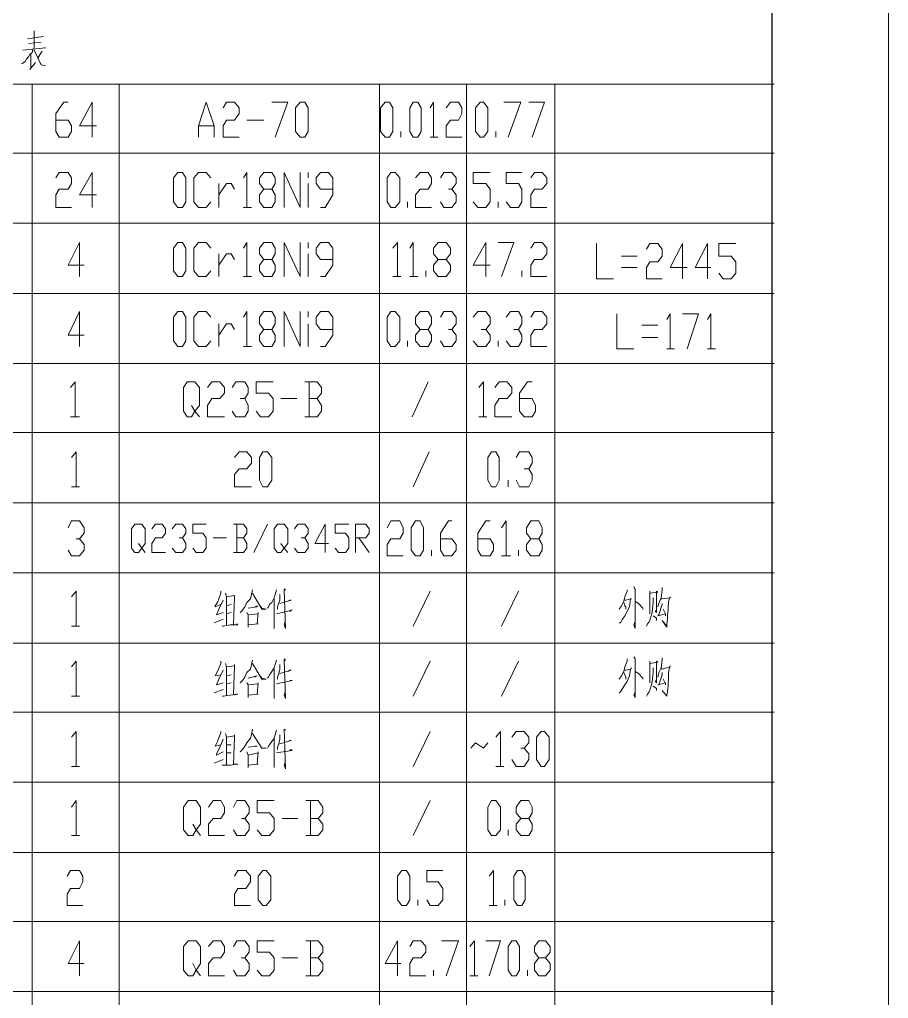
# Model space of a CAD drawing. Header units: millimetres. Extents: x 1435 to 2259, y 1083 to 2249.
# Drawn here: x 2121 to 2259.2, y 1239.1 to 1394.8 of the extents above; entities that cross this region are included whole.
import ezdxf

# ---------------------------------------------------------------- set-up
doc = ezdxf.new("R2010")
doc.units = ezdxf.units.MM
doc.layers.add('1', color=7, linetype='Continuous')

msp = doc.modelspace()

# ---------------------------------------------------------------- linework, layer by layer
at = {"layer": '1', "color": 0, "lineweight": 9}
for points in [[(2259.21, 1082.84), (1435.35, 1082.84), (1435.35, 2249.06), (2259.21, 2249.06), (2259.21, 1082.84)], [(2122.23, 1391.72), (2124.75, 1392.08)], [(2123.31, 1392.98), (2123.31, 1392.8), (2123.31, 1390.1)], [(2122.41, 1391), (2124.39, 1391.18)], [(2123.13, 1390.1), (2122.95, 1389.56), (2122.59, 1389.2), (2122.41, 1388.84), (2122.05, 1388.48), (2121.87, 1388.12), (2121.33, 1387.76)], [(2121.51, 1389.92), (2125.11, 1390.28), (2125.11, 1390.28), (2124.93, 1390.28)], [(2122.77, 1389.2), (2122.77, 1388.84), (2122.77, 1387.04), (2122.59, 1386.86), (2123.49, 1387.94)], [(2123.31, 1389.92), (2124.39, 1387.58), (2125.11, 1387.4), (2124.39, 1387.58), (2124.21, 1387.94)], [(2124.57, 1389.74), (2124.39, 1389.56), (2123.85, 1388.66)], [(2241.03, 1384.52), (1990.83, 1384.52)], [(2240.49, 1384.52), (1990.83, 1384.52)], [(2122.95, 1373.54), (2122.95, 1384.52)], [(2136.81, 1373.54), (2136.81, 1384.52)], [(2178.21, 1373.54), (2178.21, 1384.52)], [(2192.07, 1373.54), (2192.07, 1384.52)], [(2206.11, 1373.54), (2206.11, 1384.52)], [(2126.73, 1378.76), (2128.71, 1378.76), (2129.25, 1377.86), (2129.25, 1376.96), (2128.71, 1376.06), (2127.27, 1376.06), (2126.73, 1376.96), (2126.73, 1379.84), (2127.99, 1381.64), (2128.71, 1381.64)], [(2133.21, 1377.86), (2130.51, 1377.86), (2132.49, 1381.64), (2132.49, 1376.06)], [(2149.41, 1376.06), (2149.41, 1377.86), (2150.67, 1381.64), (2151.93, 1377.86), (2151.93, 1376.06)], [(2153.37, 1380.74), (2153.91, 1381.64), (2155.17, 1381.64), (2155.89, 1380.74), (2155.89, 1379.84), (2155.17, 1378.76), (2153.91, 1378.76), (2153.37, 1377.86), (2153.37, 1376.06), (2155.89, 1376.06)], [(2161.11, 1381.64), (2163.63, 1381.64), (2161.65, 1376.06)], [(2165.61, 1376.06), (2164.89, 1376.96), (2164.89, 1380.74), (2165.61, 1381.64), (2166.33, 1381.64), (2166.87, 1380.74), (2166.87, 1376.96), (2166.33, 1376.06), (2165.61, 1376.06)], [(2179.11, 1376.06), (2178.39, 1376.96), (2178.39, 1380.74), (2179.11, 1381.64), (2179.83, 1381.64), (2180.37, 1380.74), (2180.37, 1376.96), (2179.83, 1376.06), (2179.11, 1376.06)], [(2183.61, 1376.06), (2183.07, 1376.96), (2183.07, 1380.74), (2183.61, 1381.64), (2184.33, 1381.64), (2184.87, 1380.74), (2184.87, 1376.96), (2184.33, 1376.06), (2183.61, 1376.06)], [(2186.31, 1380.74), (2186.85, 1381.64), (2186.85, 1376.06)], [(2188.83, 1380.74), (2189.55, 1381.64), (2190.81, 1381.64), (2191.35, 1380.74), (2191.35, 1379.84), (2190.81, 1378.76), (2189.55, 1378.76), (2188.83, 1377.86), (2188.83, 1376.06), (2191.35, 1376.06)], [(2194.23, 1376.06), (2193.51, 1376.96), (2193.51, 1380.74), (2194.23, 1381.64), (2194.77, 1381.64), (2195.49, 1380.74), (2195.49, 1376.96), (2194.77, 1376.06), (2194.23, 1376.06)], [(2198.01, 1381.64), (2200.71, 1381.64), (2198.73, 1376.06)], [(2201.97, 1381.64), (2204.49, 1381.64), (2202.51, 1376.06)], [(2157.15, 1378.76), (2159.85, 1378.76)], [(2149.41, 1377.86), (2151.93, 1377.86)], [(2181.63, 1376.06), (2181.63, 1376.96)], [(2196.75, 1376.06), (2196.75, 1376.96)], [(2186.31, 1376.06), (2187.57, 1376.06)], [(2241.03, 1373.54), (1990.83, 1373.54)], [(2241.03, 1373.54), (1990.83, 1373.54)], [(2122.95, 1362.38), (2122.95, 1373.54)], [(2136.81, 1362.38), (2136.81, 1373.54)], [(2178.21, 1362.38), (2178.21, 1373.54)], [(2192.07, 1362.38), (2192.07, 1373.54)], [(2206.11, 1362.38), (2206.11, 1373.54)], [(2126.73, 1369.58), (2127.27, 1370.48), (2128.71, 1370.48), (2129.25, 1369.58), (2129.25, 1368.68), (2128.71, 1367.78), (2127.27, 1367.78), (2126.73, 1366.88), (2126.73, 1364.9), (2129.25, 1364.9)], [(2133.21, 1366.88), (2130.51, 1366.88), (2132.49, 1370.48), (2132.49, 1364.9)], [(2146.17, 1364.9), (2145.45, 1365.8), (2145.45, 1369.58), (2146.17, 1370.48), (2146.89, 1370.48), (2147.43, 1369.58), (2147.43, 1365.8), (2146.89, 1364.9), (2146.17, 1364.9)], [(2151.39, 1365.8), (2150.67, 1364.9), (2149.41, 1364.9), (2148.69, 1365.8), (2148.69, 1369.58), (2149.41, 1370.48), (2150.67, 1370.48), (2151.39, 1369.58)], [(2156.61, 1369.58), (2157.15, 1370.48), (2157.15, 1364.9)], [(2159.85, 1364.9), (2159.13, 1365.8), (2159.13, 1366.88), (2159.85, 1367.78), (2161.11, 1367.78), (2161.65, 1368.68), (2161.65, 1369.58), (2161.11, 1370.48), (2159.85, 1370.48), (2159.13, 1369.58), (2159.13, 1368.68), (2159.85, 1367.78)], [(2163.09, 1364.9), (2163.09, 1370.48), (2165.61, 1364.9), (2165.61, 1370.48)], [(2166.87, 1369.58), (2166.87, 1370.48)], [(2168.85, 1364.9), (2169.57, 1364.9), (2170.83, 1366.88), (2170.83, 1369.58), (2170.11, 1370.48), (2168.85, 1370.48), (2168.13, 1369.58), (2168.13, 1368.68), (2168.85, 1367.78), (2170.83, 1367.78)], [(2180.01, 1364.9), (2179.47, 1365.8), (2179.47, 1369.58), (2180.01, 1370.48), (2180.73, 1370.48), (2181.45, 1369.58), (2181.45, 1365.8), (2180.73, 1364.9), (2180.01, 1364.9)], [(2183.97, 1369.58), (2184.69, 1370.48), (2185.95, 1370.48), (2186.49, 1369.58), (2186.49, 1368.68), (2185.95, 1367.78), (2184.69, 1367.78), (2183.97, 1366.88), (2183.97, 1364.9), (2186.49, 1364.9)], [(2187.93, 1369.58), (2188.47, 1370.48), (2189.73, 1370.48), (2190.45, 1369.58), (2190.45, 1368.68), (2189.73, 1367.78), (2189.19, 1367.78)], [(2193.15, 1365.8), (2193.87, 1364.9), (2195.13, 1364.9), (2195.85, 1365.8), (2195.85, 1367.78), (2195.13, 1368.68), (2193.15, 1368.68), (2193.15, 1370.48), (2195.85, 1370.48)], [(2198.37, 1365.8), (2199.09, 1364.9), (2200.35, 1364.9), (2200.89, 1365.8), (2200.89, 1367.78), (2200.35, 1368.68), (2198.37, 1368.68), (2198.37, 1370.48), (2200.89, 1370.48)], [(2202.33, 1369.58), (2202.87, 1370.48), (2204.13, 1370.48), (2204.85, 1369.58), (2204.85, 1368.68), (2204.13, 1367.78), (2202.87, 1367.78), (2202.33, 1366.88), (2202.33, 1364.9), (2204.85, 1364.9)], [(2152.65, 1364.9), (2152.65, 1368.68)], [(2152.65, 1366.88), (2153.91, 1368.68), (2154.63, 1368.68), (2155.17, 1367.78)], [(2166.87, 1364.9), (2166.87, 1368.68)], [(2161.11, 1367.78), (2161.65, 1366.88), (2161.65, 1365.8), (2161.11, 1364.9), (2159.85, 1364.9)], [(2189.73, 1367.78), (2190.45, 1366.88), (2190.45, 1365.8), (2189.73, 1364.9), (2188.47, 1364.9), (2187.93, 1365.8)], [(2182.71, 1364.9), (2182.71, 1365.8)], [(2197.11, 1364.9), (2197.11, 1365.8)], [(2156.61, 1364.9), (2157.87, 1364.9)], [(2241.03, 1362.38), (1990.83, 1362.38)], [(2241.03, 1362.38), (1990.83, 1362.38)], [(2122.95, 1351.22), (2122.95, 1362.38)], [(2136.81, 1351.22), (2136.81, 1362.38)], [(2178.21, 1351.22), (2178.21, 1362.38)], [(2192.07, 1351.22), (2192.07, 1362.38)], [(2206.11, 1351.22), (2206.11, 1362.38)], [(2131.23, 1355.72), (2128.71, 1355.72), (2130.51, 1359.32), (2130.51, 1353.92)], [(2146.17, 1353.92), (2145.45, 1354.82), (2145.45, 1358.42), (2146.17, 1359.32), (2146.89, 1359.32), (2147.43, 1358.42), (2147.43, 1354.82), (2146.89, 1353.92), (2146.17, 1353.92)], [(2151.39, 1354.82), (2150.67, 1353.92), (2149.41, 1353.92), (2148.69, 1354.82), (2148.69, 1358.42), (2149.41, 1359.32), (2150.67, 1359.32), (2151.39, 1358.42)], [(2156.61, 1358.42), (2157.15, 1359.32), (2157.15, 1353.92)], [(2159.85, 1353.92), (2159.13, 1354.82), (2159.13, 1355.72), (2159.85, 1356.62), (2161.11, 1356.62), (2161.65, 1357.52), (2161.65, 1358.42), (2161.11, 1359.32), (2159.85, 1359.32), (2159.13, 1358.42), (2159.13, 1357.52), (2159.85, 1356.62)], [(2163.09, 1353.92), (2163.09, 1359.32), (2165.61, 1353.92), (2165.61, 1359.32)], [(2166.87, 1358.42), (2166.87, 1359.32)], [(2168.85, 1353.92), (2169.57, 1353.92), (2170.83, 1355.72), (2170.83, 1358.42), (2170.11, 1359.32), (2168.85, 1359.32), (2168.13, 1358.42), (2168.13, 1357.52), (2168.85, 1356.62), (2170.83, 1356.62)], [(2180.37, 1358.42), (2181.09, 1359.32), (2181.09, 1353.92)], [(2183.07, 1358.42), (2183.61, 1359.32), (2183.61, 1353.92)], [(2187.57, 1353.92), (2186.85, 1354.82), (2186.85, 1355.72), (2187.57, 1356.62), (2188.83, 1356.62), (2189.55, 1357.52), (2189.55, 1358.42), (2188.83, 1359.32), (2187.57, 1359.32), (2186.85, 1358.42), (2186.85, 1357.52), (2187.57, 1356.62)], [(2195.85, 1355.72), (2193.15, 1355.72), (2195.13, 1359.32), (2195.13, 1353.92)], [(2197.11, 1359.32), (2199.63, 1359.32), (2197.65, 1353.92)], [(2202.33, 1358.42), (2202.87, 1359.32), (2204.13, 1359.32), (2204.85, 1358.42), (2204.85, 1357.52), (2204.13, 1356.62), (2202.87, 1356.62), (2202.33, 1355.72), (2202.33, 1353.92), (2204.85, 1353.92)], [(2212.77, 1359.14), (2212.77, 1353.56), (2215.47, 1353.56)], [(2220.69, 1358.24), (2221.23, 1359.14), (2222.49, 1359.14), (2223.21, 1358.24), (2223.21, 1357.16), (2222.49, 1356.26), (2221.23, 1356.26), (2220.69, 1355.36), (2220.69, 1353.56), (2223.21, 1353.56)], [(2227.17, 1355.36), (2224.47, 1355.36), (2226.45, 1359.14), (2226.45, 1353.56)], [(2230.95, 1355.36), (2228.43, 1355.36), (2230.41, 1359.14), (2230.41, 1353.56)], [(2232.21, 1354.46), (2232.93, 1353.56), (2234.19, 1353.56), (2234.91, 1354.46), (2234.91, 1356.26), (2234.19, 1357.16), (2232.21, 1357.16), (2232.21, 1359.14), (2234.91, 1359.14)], [(2152.65, 1353.92), (2152.65, 1357.52)], [(2152.65, 1355.72), (2153.91, 1357.52), (2154.63, 1357.52), (2155.17, 1356.62)], [(2161.11, 1356.62), (2161.65, 1355.72), (2161.65, 1354.82), (2161.11, 1353.92), (2159.85, 1353.92)], [(2166.87, 1353.92), (2166.87, 1357.52)], [(2188.83, 1356.62), (2189.55, 1355.72), (2189.55, 1354.82), (2188.83, 1353.92), (2187.57, 1353.92)], [(2216.73, 1357.16), (2219.25, 1357.16)], [(2185.59, 1353.92), (2185.59, 1354.82)], [(2200.89, 1353.92), (2200.89, 1354.82)], [(2219.25, 1355.36), (2216.73, 1355.36)], [(2156.61, 1353.92), (2157.87, 1353.92)], [(2180.37, 1353.92), (2181.63, 1353.92)], [(2183.07, 1353.92), (2184.33, 1353.92)], [(2241.03, 1351.22), (1990.83, 1351.22)], [(2241.03, 1351.22), (1990.83, 1351.22)], [(2122.95, 1340.06), (2122.95, 1351.22)], [(2136.81, 1340.06), (2136.81, 1351.22)], [(2178.21, 1340.06), (2178.21, 1351.22)], [(2192.07, 1340.06), (2192.07, 1351.22)], [(2206.11, 1340.06), (2206.11, 1351.22)], [(2131.23, 1344.56), (2128.71, 1344.56), (2130.51, 1348.34), (2130.51, 1342.76)], [(2146.17, 1342.76), (2145.45, 1343.66), (2145.45, 1347.44), (2146.17, 1348.34), (2146.89, 1348.34), (2147.43, 1347.44), (2147.43, 1343.66), (2146.89, 1342.76), (2146.17, 1342.76)], [(2151.39, 1343.66), (2150.67, 1342.76), (2149.41, 1342.76), (2148.69, 1343.66), (2148.69, 1347.44), (2149.41, 1348.34), (2150.67, 1348.34), (2151.39, 1347.44)], [(2156.61, 1347.44), (2157.15, 1348.34), (2157.15, 1342.76)], [(2159.85, 1342.76), (2159.13, 1343.66), (2159.13, 1344.56), (2159.85, 1345.46), (2161.11, 1345.46), (2161.65, 1346.36), (2161.65, 1347.44), (2161.11, 1348.34), (2159.85, 1348.34), (2159.13, 1347.44), (2159.13, 1346.36), (2159.85, 1345.46)], [(2163.09, 1342.76), (2163.09, 1348.34), (2165.61, 1342.76), (2165.61, 1348.34)], [(2166.87, 1347.44), (2166.87, 1348.34)], [(2168.85, 1342.76), (2169.57, 1342.76), (2170.83, 1344.56), (2170.83, 1347.44), (2170.11, 1348.34), (2168.85, 1348.34), (2168.13, 1347.44), (2168.13, 1346.36), (2168.85, 1345.46), (2170.83, 1345.46)], [(2180.01, 1342.76), (2179.47, 1343.66), (2179.47, 1347.44), (2180.01, 1348.34), (2180.73, 1348.34), (2181.45, 1347.44), (2181.45, 1343.66), (2180.73, 1342.76), (2180.01, 1342.76)], [(2184.69, 1342.76), (2183.97, 1343.66), (2183.97, 1344.56), (2184.69, 1345.46), (2185.95, 1345.46), (2186.49, 1346.36), (2186.49, 1347.44), (2185.95, 1348.34), (2184.69, 1348.34), (2183.97, 1347.44), (2183.97, 1346.36), (2184.69, 1345.46)], [(2187.93, 1347.44), (2188.47, 1348.34), (2189.73, 1348.34), (2190.45, 1347.44), (2190.45, 1346.36), (2189.73, 1345.46), (2189.19, 1345.46)], [(2193.15, 1347.44), (2193.87, 1348.34), (2195.13, 1348.34), (2195.85, 1347.44), (2195.85, 1346.36), (2195.13, 1345.46), (2194.41, 1345.46)], [(2198.37, 1347.44), (2199.09, 1348.34), (2200.35, 1348.34), (2200.89, 1347.44), (2200.89, 1346.36), (2200.35, 1345.46), (2199.63, 1345.46)], [(2202.33, 1347.44), (2202.87, 1348.34), (2204.13, 1348.34), (2204.85, 1347.44), (2204.85, 1346.36), (2204.13, 1345.46), (2202.87, 1345.46), (2202.33, 1344.56), (2202.33, 1342.76), (2204.85, 1342.76)], [(2216.01, 1347.98), (2216.01, 1342.4), (2218.71, 1342.4)], [(2223.93, 1347.08), (2224.47, 1347.98), (2224.47, 1342.4)], [(2226.45, 1347.98), (2228.97, 1347.98), (2227.17, 1342.4)], [(2230.41, 1347.08), (2230.95, 1347.98), (2230.95, 1342.4)], [(2152.65, 1342.76), (2152.65, 1346.36)], [(2152.65, 1344.56), (2153.91, 1346.36), (2154.63, 1346.36), (2155.17, 1345.46)], [(2161.11, 1345.46), (2161.65, 1344.56), (2161.65, 1343.66), (2161.11, 1342.76), (2159.85, 1342.76)], [(2166.87, 1342.76), (2166.87, 1346.36)], [(2185.95, 1345.46), (2186.49, 1344.56), (2186.49, 1343.66), (2185.95, 1342.76), (2184.69, 1342.76)], [(2189.73, 1345.46), (2190.45, 1344.56), (2190.45, 1343.66), (2189.73, 1342.76), (2188.47, 1342.76), (2187.93, 1343.66)], [(2195.13, 1345.46), (2195.85, 1344.56), (2195.85, 1343.66), (2195.13, 1342.76), (2193.87, 1342.76), (2193.15, 1343.66)], [(2200.35, 1345.46), (2200.89, 1344.56), (2200.89, 1343.66), (2200.35, 1342.76), (2199.09, 1342.76), (2198.37, 1343.66)], [(2219.97, 1346.18), (2222.49, 1346.18)], [(2222.49, 1344.2), (2219.97, 1344.2)], [(2156.61, 1342.76), (2157.87, 1342.76)], [(2182.71, 1342.76), (2182.71, 1343.66)], [(2197.11, 1342.76), (2197.11, 1343.66)], [(2223.93, 1342.4), (2225.19, 1342.4)], [(2230.41, 1342.4), (2231.67, 1342.4)], [(2241.03, 1340.06), (1990.83, 1340.06)], [(2241.03, 1340.06), (1990.83, 1340.06)], [(2122.95, 1329.08), (2122.95, 1340.06)], [(2136.81, 1329.08), (2136.81, 1340.06)], [(2178.21, 1329.08), (2178.21, 1340.06)], [(2192.07, 1329.08), (2192.07, 1340.06)], [(2206.11, 1329.08), (2206.11, 1340.06)], [(2129.07, 1336.28), (2129.79, 1337.18), (2129.79, 1331.6)], [(2148.33, 1333.4), (2148.87, 1332.5), (2148.33, 1331.6), (2147.61, 1331.6), (2147.07, 1332.5), (2147.07, 1336.28), (2147.61, 1337.18), (2148.87, 1337.18), (2149.59, 1336.28), (2149.59, 1333.4), (2148.87, 1332.5), (2149.59, 1331.6)], [(2150.85, 1336.28), (2151.57, 1337.18), (2152.83, 1337.18), (2153.55, 1336.28), (2153.55, 1335.38), (2152.83, 1334.48), (2151.57, 1334.48), (2150.85, 1333.4), (2150.85, 1331.6), (2153.55, 1331.6)], [(2154.81, 1336.28), (2155.35, 1337.18), (2156.79, 1337.18), (2157.33, 1336.28), (2157.33, 1335.38), (2156.79, 1334.48), (2156.07, 1334.48)], [(2158.59, 1332.5), (2159.31, 1331.6), (2160.57, 1331.6), (2161.29, 1332.5), (2161.29, 1334.48), (2160.57, 1335.38), (2158.59, 1335.38), (2158.59, 1337.18), (2161.29, 1337.18)], [(2168.31, 1334.48), (2169.03, 1335.38), (2169.03, 1336.28), (2168.31, 1337.18), (2166.33, 1337.18)], [(2167.05, 1337.18), (2167.05, 1331.6)], [(2183.43, 1331.6), (2185.95, 1337.18)], [(2194.05, 1336.28), (2194.77, 1337.18), (2194.77, 1331.6)], [(2196.57, 1336.28), (2197.29, 1337.18), (2198.55, 1337.18), (2199.27, 1336.28), (2199.27, 1335.38), (2198.55, 1334.48), (2197.29, 1334.48), (2196.57, 1333.4), (2196.57, 1331.6), (2199.27, 1331.6)], [(2200.53, 1334.48), (2202.51, 1334.48), (2203.05, 1333.4), (2203.05, 1332.5), (2202.51, 1331.6), (2201.25, 1331.6), (2200.53, 1332.5), (2200.53, 1335.38), (2201.79, 1337.18), (2202.51, 1337.18)], [(2156.79, 1334.48), (2157.33, 1333.4), (2157.33, 1332.5), (2156.79, 1331.6), (2155.35, 1331.6), (2154.81, 1332.5)], [(2162.55, 1334.48), (2165.07, 1334.48)], [(2166.33, 1331.6), (2168.31, 1331.6), (2169.03, 1332.5), (2169.03, 1333.4), (2168.31, 1334.48), (2167.05, 1334.48)], [(2129.07, 1331.6), (2130.51, 1331.6)], [(2194.05, 1331.6), (2195.31, 1331.6)], [(2241.03, 1329.08), (1990.83, 1329.08)], [(2241.03, 1329.08), (1990.83, 1329.08)], [(2122.95, 1317.92), (2122.95, 1329.08)], [(2136.81, 1317.92), (2136.81, 1329.08)], [(2178.21, 1317.92), (2178.21, 1329.08)], [(2192.07, 1317.92), (2192.07, 1329.08)], [(2206.11, 1317.92), (2206.11, 1329.08)], [(2129.25, 1325.12), (2129.97, 1326.02), (2129.97, 1320.44)], [(2155.17, 1325.12), (2155.89, 1326.02), (2157.15, 1326.02), (2157.87, 1325.12), (2157.87, 1324.22), (2157.15, 1323.32), (2155.89, 1323.32), (2155.17, 1322.42), (2155.17, 1320.44), (2157.87, 1320.44)], [(2159.67, 1320.44), (2159.13, 1321.52), (2159.13, 1325.12), (2159.67, 1326.02), (2160.39, 1326.02), (2161.11, 1325.12), (2161.11, 1321.52), (2160.39, 1320.44), (2159.67, 1320.44)], [(2183.61, 1320.44), (2186.13, 1326.02)], [(2196.03, 1320.44), (2195.49, 1321.52), (2195.49, 1325.12), (2196.03, 1326.02), (2196.75, 1326.02), (2197.29, 1325.12), (2197.29, 1321.52), (2196.75, 1320.44), (2196.03, 1320.44)], [(2199.99, 1325.12), (2200.53, 1326.02), (2201.97, 1326.02), (2202.51, 1325.12), (2202.51, 1324.22), (2201.97, 1323.32), (2201.25, 1323.32)], [(2201.97, 1323.32), (2202.51, 1322.42), (2202.51, 1321.52), (2201.97, 1320.44), (2200.53, 1320.44), (2199.99, 1321.52)], [(2129.25, 1320.44), (2130.51, 1320.44)], [(2198.73, 1320.44), (2198.73, 1321.52)], [(2241.03, 1317.92), (1990.83, 1317.92)], [(2241.03, 1317.92), (1990.83, 1317.92)], [(2122.95, 1306.76), (2122.95, 1317.92)], [(2136.81, 1306.76), (2136.81, 1317.92)], [(2178.21, 1306.76), (2178.21, 1317.92)], [(2192.07, 1306.76), (2192.07, 1317.92)], [(2206.11, 1306.76), (2206.11, 1317.92)], [(2128.71, 1313.96), (2129.25, 1315.04), (2130.51, 1315.04), (2131.23, 1313.96), (2131.23, 1313.06), (2130.51, 1312.16), (2129.97, 1312.16)], [(2139.87, 1311.44), (2140.41, 1310.72), (2139.87, 1310), (2139.33, 1310), (2138.79, 1310.72), (2138.79, 1313.78), (2139.33, 1314.5), (2140.41, 1314.5), (2140.95, 1313.78), (2140.95, 1311.44), (2140.41, 1310.72), (2140.95, 1310)], [(2142.03, 1313.78), (2142.57, 1314.5), (2143.65, 1314.5), (2144.19, 1313.78), (2144.19, 1313.06), (2143.65, 1312.34), (2142.57, 1312.34), (2142.03, 1311.44), (2142.03, 1310), (2144.19, 1310)], [(2145.27, 1313.78), (2145.81, 1314.5), (2146.89, 1314.5), (2147.43, 1313.78), (2147.43, 1313.06), (2146.89, 1312.34), (2146.35, 1312.34)], [(2148.51, 1310.72), (2149.05, 1310), (2150.13, 1310), (2150.67, 1310.72), (2150.67, 1312.34), (2150.13, 1313.06), (2148.51, 1313.06), (2148.51, 1314.5), (2150.67, 1314.5)], [(2156.61, 1312.34), (2157.15, 1313.06), (2157.15, 1313.78), (2156.61, 1314.5), (2154.99, 1314.5)], [(2155.53, 1314.5), (2155.53, 1310)], [(2158.23, 1310), (2160.39, 1314.5)], [(2162.55, 1311.44), (2163.09, 1310.72), (2162.55, 1310), (2162.01, 1310), (2161.47, 1310.72), (2161.47, 1313.78), (2162.01, 1314.5), (2163.09, 1314.5), (2163.63, 1313.78), (2163.63, 1311.44), (2163.09, 1310.72), (2163.63, 1310)], [(2164.71, 1313.78), (2165.25, 1314.5), (2166.33, 1314.5), (2166.87, 1313.78), (2166.87, 1313.06), (2166.33, 1312.34), (2165.79, 1312.34)], [(2170.11, 1311.44), (2167.95, 1311.44), (2169.57, 1314.5), (2169.57, 1310)], [(2171.19, 1310.72), (2171.73, 1310), (2172.81, 1310), (2173.35, 1310.72), (2173.35, 1312.34), (2172.81, 1313.06), (2171.19, 1313.06), (2171.19, 1314.5), (2173.35, 1314.5)], [(2174.43, 1310), (2174.43, 1314.5), (2176.05, 1314.5), (2176.59, 1313.78), (2176.59, 1313.06), (2176.05, 1312.34), (2174.43, 1312.34)], [(2179.47, 1313.96), (2180.01, 1315.04), (2181.45, 1315.04), (2181.99, 1313.96), (2181.99, 1313.06), (2181.45, 1312.16), (2180.01, 1312.16), (2179.47, 1311.26), (2179.47, 1309.46), (2181.99, 1309.46)], [(2183.97, 1309.46), (2183.25, 1310.36), (2183.25, 1313.96), (2183.97, 1315.04), (2184.69, 1315.04), (2185.23, 1313.96), (2185.23, 1310.36), (2184.69, 1309.46), (2183.97, 1309.46)], [(2187.93, 1312.16), (2189.73, 1312.16), (2190.45, 1311.26), (2190.45, 1310.36), (2189.73, 1309.46), (2188.47, 1309.46), (2187.93, 1310.36), (2187.93, 1313.06), (2189.19, 1315.04), (2189.73, 1315.04)], [(2193.87, 1312.16), (2195.85, 1312.16), (2196.39, 1311.26), (2196.39, 1310.36), (2195.85, 1309.46), (2194.41, 1309.46), (2193.87, 1310.36), (2193.87, 1313.06), (2195.13, 1315.04), (2195.85, 1315.04)], [(2197.65, 1313.96), (2198.37, 1315.04), (2198.37, 1309.46)], [(2202.33, 1309.46), (2201.61, 1310.36), (2201.61, 1311.26), (2202.33, 1312.16), (2203.59, 1312.16), (2204.13, 1313.06), (2204.13, 1313.96), (2203.59, 1315.04), (2202.33, 1315.04), (2201.61, 1313.96), (2201.61, 1313.06), (2202.33, 1312.16)], [(2130.51, 1312.16), (2131.23, 1311.26), (2131.23, 1310.36), (2130.51, 1309.46), (2129.25, 1309.46), (2128.71, 1310.36)], [(2146.89, 1312.34), (2147.43, 1311.44), (2147.43, 1310.72), (2146.89, 1310), (2145.81, 1310), (2145.27, 1310.72)], [(2151.75, 1312.34), (2153.91, 1312.34)], [(2154.99, 1310), (2156.61, 1310), (2157.15, 1310.72), (2157.15, 1311.44), (2156.61, 1312.34), (2155.53, 1312.34)], [(2166.33, 1312.34), (2166.87, 1311.44), (2166.87, 1310.72), (2166.33, 1310), (2165.25, 1310), (2164.71, 1310.72)], [(2174.97, 1312.34), (2176.59, 1310)], [(2203.59, 1312.16), (2204.13, 1311.26), (2204.13, 1310.36), (2203.59, 1309.46), (2202.33, 1309.46)], [(2186.49, 1309.46), (2186.49, 1310.36)], [(2197.65, 1309.46), (2199.09, 1309.46)], [(2200.35, 1309.46), (2200.35, 1310.36)], [(2241.03, 1306.76), (1990.83, 1306.76)], [(2241.03, 1306.76), (1990.83, 1306.76)], [(2122.95, 1295.6), (2122.95, 1306.76)], [(2136.81, 1295.6), (2136.81, 1306.76)], [(2178.21, 1295.6), (2178.21, 1306.76)], [(2192.07, 1295.6), (2192.07, 1306.76)], [(2206.11, 1295.6), (2206.11, 1306.76)], [(2129.25, 1302.98), (2129.97, 1303.88), (2129.97, 1298.3)], [(2153.01, 1303.88), (2153.01, 1303.52), (2152.47, 1302.08), (2152.11, 1301.54), (2152.11, 1301.36), (2153.01, 1301.72)], [(2153.73, 1303.52), (2153.91, 1302.98), (2153.91, 1298.48)], [(2158.05, 1304.06), (2157.87, 1303.34), (2157.69, 1302.62), (2157.15, 1302.08), (2156.79, 1301.36), (2156.43, 1300.82), (2156.07, 1300.46)], [(2158.05, 1303.52), (2159.49, 1301), (2160.21, 1301), (2159.49, 1301.18), (2159.31, 1301.54)], [(2161.83, 1304.06), (2161.65, 1303.34), (2161.47, 1302.8), (2161.11, 1302.08), (2160.75, 1301.72), (2160.57, 1301.36), (2160.39, 1301.18)], [(2162.37, 1303.34), (2162.37, 1302.44), (2162.01, 1301.36), (2162.01, 1301)], [(2163.09, 1304.24), (2163.27, 1304.06), (2163.09, 1304.06), (2163.27, 1297.94), (2163.09, 1298.48), (2163.27, 1299.2)], [(2183.61, 1298.3), (2186.31, 1303.88)], [(2197.65, 1298.3), (2200.35, 1303.88)], [(2217.63, 1304.06), (2217.63, 1303.88), (2217.27, 1302.98), (2217.09, 1302.26), (2216.73, 1301.54), (2216.37, 1301)], [(2218.71, 1304.6), (2218.89, 1304.06), (2218.89, 1304.24), (2218.89, 1297.94), (2218.71, 1298.48), (2218.89, 1299.02)], [(2221.23, 1303.88), (2221.23, 1303.52), (2221.23, 1300.28), (2221.23, 1300.64), (2221.23, 1301)], [(2221.23, 1303.52), (2222.49, 1303.7), (2222.31, 1303.88), (2222.31, 1301.36), (2222.31, 1300.46), (2222.13, 1300.64), (2222.31, 1301)], [(2223.21, 1304.42), (2223.21, 1304.06), (2223.03, 1302.8), (2222.67, 1301.9), (2222.49, 1301.36)], [(2153.37, 1302.44), (2152.65, 1301), (2152.29, 1300.1), (2152.29, 1300.1), (2153.37, 1300.46)], [(2153.91, 1302.98), (2155.17, 1303.16), (2155.17, 1303.16), (2155.17, 1302.98), (2154.99, 1298.48)], [(2154.63, 1301.72), (2153.91, 1301.54)], [(2161.47, 1302.62), (2161.47, 1299.56), (2161.47, 1297.94), (2161.47, 1298.3), (2161.47, 1298.84)], [(2162.37, 1301.9), (2164.17, 1302.44), (2163.99, 1302.44), (2163.63, 1302.26)], [(2217.27, 1302.44), (2217.45, 1302.44), (2218.17, 1302.62), (2218.35, 1302.62), (2218.17, 1302.62), (2217.99, 1301.36), (2217.27, 1299.92), (2216.91, 1299.38), (2216.91, 1299.38), (2216.55, 1298.84), (2216.37, 1298.84)], [(2217.09, 1302.08), (2217.27, 1301.54), (2217.45, 1301.36), (2217.45, 1301)], [(2218.89, 1302.26), (2219.43, 1301.9), (2220.15, 1301.18), (2220.15, 1301)], [(2223.21, 1301.9), (2223.21, 1301.72), (2222.67, 1300.1), (2222.49, 1299.92), (2223.75, 1300.28)], [(2153.91, 1300.28), (2154.63, 1300.46)], [(2157.15, 1300.46), (2157.33, 1300.1), (2157.33, 1299.2), (2157.33, 1298.12), (2157.33, 1298.48), (2158.95, 1298.66), (2158.77, 1298.66), (2158.95, 1300.46), (2158.95, 1300.28), (2157.33, 1300.1)], [(2157.33, 1301.18), (2158.77, 1301.36), (2158.77, 1301.54), (2158.41, 1301.36)], [(2161.83, 1300.28), (2164.35, 1300.82), (2164.17, 1300.82), (2163.99, 1300.64)], [(2223.39, 1301), (2223.75, 1300.28), (2223.75, 1299.92), (2223.75, 1300.28)], [(2151.93, 1298.84), (2153.37, 1299.38)], [(2153.19, 1298.3), (2153.37, 1298.3), (2154.45, 1298.48), (2155.71, 1298.48), (2155.53, 1298.66), (2155.53, 1298.48), (2155.17, 1298.48)], [(2221.77, 1299.92), (2222.31, 1299.56), (2222.31, 1299.2)], [(2129.25, 1298.3), (2130.51, 1298.3)], [(2241.03, 1295.6), (1990.83, 1295.6)], [(2241.03, 1295.6), (1990.83, 1295.6)], [(2122.95, 1284.62), (2122.95, 1295.6)], [(2136.81, 1284.62), (2136.81, 1295.6)], [(2178.21, 1284.62), (2178.21, 1295.6)], [(2192.07, 1284.62), (2192.07, 1295.6)], [(2206.11, 1284.62), (2206.11, 1295.6)], [(2129.25, 1291.82), (2129.97, 1292.72), (2129.97, 1287.14)], [(2153.01, 1292.72), (2153.01, 1292.36), (2152.47, 1291.1), (2152.11, 1290.38), (2152.11, 1290.38), (2153.01, 1290.56)], [(2153.73, 1292.36), (2153.91, 1291.82), (2153.91, 1287.32)], [(2158.05, 1292.9), (2157.87, 1292.18), (2157.69, 1291.46), (2157.15, 1290.92), (2156.79, 1290.2), (2156.43, 1289.66), (2156.07, 1289.3)], [(2158.05, 1292.36), (2159.49, 1289.84), (2160.21, 1289.84), (2159.49, 1290.02), (2159.31, 1290.38)], [(2161.83, 1292.9), (2161.65, 1292.18), (2161.47, 1291.64), (2161.11, 1291.1), (2160.75, 1290.56), (2160.57, 1290.2), (2160.39, 1290.02)], [(2163.09, 1293.08), (2163.27, 1292.9), (2163.09, 1292.9), (2163.27, 1286.78), (2163.09, 1287.32), (2163.27, 1288.04)], [(2183.61, 1287.14), (2186.31, 1292.72)], [(2197.65, 1287.14), (2200.35, 1292.72)], [(2217.63, 1293.08), (2217.63, 1292.72), (2217.27, 1291.82), (2217.09, 1291.1), (2216.73, 1290.38), (2216.37, 1289.84)], [(2218.71, 1293.44), (2218.89, 1293.08), (2218.89, 1293.08), (2218.89, 1286.96), (2218.71, 1287.32), (2218.89, 1287.86)], [(2221.23, 1292.72), (2221.23, 1292.36), (2221.23, 1289.3), (2221.23, 1289.48), (2221.23, 1289.84)], [(2221.23, 1292.36), (2222.49, 1292.54), (2222.31, 1292.72), (2222.31, 1290.2), (2222.31, 1289.3), (2222.13, 1289.48), (2222.31, 1289.84)], [(2223.21, 1293.26), (2223.21, 1292.9), (2223.03, 1291.64), (2222.67, 1290.92), (2222.49, 1290.2)], [(2153.37, 1291.28), (2152.65, 1289.84), (2152.29, 1288.94), (2152.29, 1288.94), (2153.37, 1289.3)], [(2153.91, 1291.82), (2155.17, 1292), (2155.17, 1292.18), (2155.17, 1291.82), (2154.99, 1287.5)], [(2161.47, 1291.46), (2161.47, 1288.4), (2161.47, 1286.78), (2161.47, 1287.14), (2161.47, 1287.68)], [(2162.37, 1292.18), (2162.37, 1291.46), (2162.19, 1290.74), (2162.01, 1290.2), (2162.01, 1289.84)], [(2162.37, 1290.74), (2164.17, 1291.28), (2163.99, 1291.28), (2163.63, 1291.1)], [(2217.27, 1291.28), (2217.45, 1291.28), (2218.17, 1291.46), (2218.35, 1291.64), (2218.17, 1291.46), (2217.99, 1290.38), (2217.63, 1289.48), (2217.27, 1288.94), (2216.91, 1288.4), (2216.91, 1288.4), (2216.55, 1287.86), (2216.37, 1287.68)], [(2217.09, 1290.92), (2217.27, 1290.56), (2217.45, 1290.2), (2217.45, 1289.84)], [(2218.89, 1291.1), (2219.43, 1290.74), (2220.15, 1290.02), (2220.15, 1289.84)], [(2223.21, 1290.92), (2223.21, 1290.56), (2222.67, 1288.94), (2222.49, 1288.94), (2223.75, 1289.3)], [(2154.63, 1290.56), (2153.91, 1290.38)], [(2153.91, 1289.12), (2154.63, 1289.3)], [(2157.15, 1289.3), (2157.33, 1288.94), (2157.33, 1288.04), (2157.33, 1286.96), (2157.33, 1287.32), (2158.95, 1287.5), (2158.77, 1287.5), (2158.95, 1289.3), (2158.95, 1289.12), (2157.33, 1288.94)], [(2157.33, 1290.02), (2158.77, 1290.38), (2158.77, 1290.38), (2158.41, 1290.2)], [(2161.83, 1289.12), (2164.35, 1289.66), (2164.17, 1289.66), (2163.99, 1289.66)], [(2223.39, 1289.84), (2223.75, 1289.12), (2223.75, 1288.94), (2223.75, 1289.3)], [(2151.93, 1287.68), (2153.37, 1288.22)], [(2221.77, 1288.76), (2222.31, 1288.4), (2222.31, 1288.04)], [(2129.25, 1287.14), (2130.51, 1287.14)], [(2153.19, 1287.14), (2153.37, 1287.14), (2154.45, 1287.32), (2155.71, 1287.5), (2155.53, 1287.5), (2155.53, 1287.5), (2155.17, 1287.32)], [(2241.03, 1284.62), (1990.83, 1284.62)], [(2241.03, 1284.62), (1990.83, 1284.62)], [(2122.95, 1273.46), (2122.95, 1284.62)], [(2136.81, 1273.46), (2136.81, 1284.62)], [(2178.21, 1273.46), (2178.21, 1284.62)], [(2192.07, 1273.46), (2192.07, 1284.62)], [(2206.11, 1273.46), (2206.11, 1284.62)], [(2129.25, 1280.66), (2129.97, 1281.56), (2129.97, 1275.98)], [(2153.01, 1281.56), (2153.01, 1281.38), (2152.47, 1279.94), (2152.11, 1279.22), (2152.11, 1279.22), (2153.01, 1279.4)], [(2158.05, 1281.92), (2157.87, 1281.02), (2157.69, 1280.48), (2157.15, 1279.76), (2156.79, 1279.22), (2156.43, 1278.68), (2156.07, 1278.32)], [(2161.83, 1281.74), (2161.65, 1281.02), (2161.47, 1280.48), (2161.11, 1279.94), (2160.75, 1279.4), (2160.57, 1279.22), (2160.39, 1278.86)], [(2163.09, 1281.92), (2163.27, 1281.74), (2163.09, 1281.92), (2163.27, 1275.62), (2163.09, 1276.16), (2163.27, 1276.88)], [(2183.61, 1275.98), (2186.31, 1281.56)], [(2196.75, 1280.66), (2197.47, 1281.56), (2197.47, 1275.98)], [(2199.27, 1280.66), (2199.99, 1281.56), (2201.25, 1281.56), (2201.97, 1280.66), (2201.97, 1279.76), (2201.25, 1278.86), (2200.71, 1278.86)], [(2203.95, 1275.98), (2203.23, 1277.06), (2203.23, 1280.66), (2203.95, 1281.56), (2204.49, 1281.56), (2205.21, 1280.66), (2205.21, 1277.06), (2204.49, 1275.98), (2203.95, 1275.98)], [(2153.37, 1280.3), (2152.65, 1278.68), (2152.29, 1277.96), (2152.29, 1277.78), (2153.37, 1278.32)], [(2153.73, 1281.2), (2153.91, 1280.66), (2153.91, 1276.16)], [(2153.91, 1280.66), (2155.17, 1280.84), (2155.17, 1281.02), (2155.17, 1280.66), (2154.99, 1276.34)], [(2158.05, 1281.2), (2159.49, 1278.86), (2160.21, 1278.86), (2159.49, 1278.86), (2159.31, 1279.22)], [(2161.47, 1280.3), (2161.47, 1277.24), (2161.47, 1275.8), (2161.47, 1275.98), (2161.47, 1276.7)], [(2162.37, 1281.02), (2162.37, 1280.3), (2162.19, 1279.58), (2162.01, 1279.04), (2162.01, 1278.68)], [(2162.37, 1279.58), (2164.17, 1280.12), (2163.99, 1280.12), (2163.63, 1279.94)], [(2154.63, 1279.4), (2153.91, 1279.4)], [(2157.15, 1278.32), (2157.33, 1277.78), (2157.33, 1276.88), (2157.33, 1275.8), (2157.33, 1276.16), (2158.95, 1276.34), (2158.77, 1276.34), (2158.95, 1278.32), (2158.95, 1278.14), (2157.33, 1277.78)], [(2157.33, 1279.04), (2158.77, 1279.22), (2158.77, 1279.22), (2158.41, 1279.22)], [(2161.83, 1278.14), (2164.35, 1278.5), (2164.17, 1278.68), (2163.99, 1278.5)], [(2192.79, 1278.86), (2193.51, 1279.76), (2194.77, 1278.86), (2195.49, 1279.76)], [(2201.25, 1278.86), (2201.97, 1277.96), (2201.97, 1277.06), (2201.25, 1275.98), (2199.99, 1275.98), (2199.27, 1277.06)], [(2151.93, 1276.52), (2153.37, 1277.06)], [(2153.91, 1278.14), (2154.63, 1278.14)], [(2129.25, 1275.98), (2130.51, 1275.98)], [(2153.19, 1276.16), (2153.37, 1276.16), (2154.45, 1276.16), (2155.71, 1276.34), (2155.53, 1276.34), (2155.53, 1276.34), (2155.17, 1276.34)], [(2196.75, 1275.98), (2198.01, 1275.98)], [(2241.03, 1273.46), (1990.83, 1273.46)], [(2241.03, 1273.46), (1990.83, 1273.46)], [(2122.95, 1262.3), (2122.95, 1273.46)], [(2136.81, 1262.3), (2136.81, 1273.46)], [(2178.21, 1262.3), (2178.21, 1273.46)], [(2192.07, 1262.3), (2192.07, 1273.46)], [(2206.11, 1262.3), (2206.11, 1273.46)], [(2129.25, 1269.5), (2129.97, 1270.58), (2129.97, 1265)], [(2148.51, 1266.8), (2149.05, 1265.9), (2148.51, 1265), (2147.79, 1265), (2147.07, 1265.9), (2147.07, 1269.5), (2147.79, 1270.58), (2149.05, 1270.58), (2149.77, 1269.5), (2149.77, 1266.8), (2149.05, 1265.9), (2149.77, 1265)], [(2151.03, 1269.5), (2151.75, 1270.58), (2153.01, 1270.58), (2153.55, 1269.5), (2153.55, 1268.6), (2153.01, 1267.7), (2151.75, 1267.7), (2151.03, 1266.8), (2151.03, 1265), (2153.55, 1265)], [(2154.99, 1269.5), (2155.53, 1270.58), (2156.79, 1270.58), (2157.51, 1269.5), (2157.51, 1268.6), (2156.79, 1267.7), (2156.25, 1267.7)], [(2158.77, 1265.9), (2159.49, 1265), (2160.75, 1265), (2161.47, 1265.9), (2161.47, 1267.7), (2160.75, 1268.6), (2158.77, 1268.6), (2158.77, 1270.58), (2161.47, 1270.58)], [(2168.49, 1267.7), (2169.21, 1268.6), (2169.21, 1269.5), (2168.49, 1270.58), (2166.51, 1270.58)], [(2167.23, 1270.58), (2167.23, 1265)], [(2183.61, 1265), (2186.31, 1270.58)], [(2196.03, 1265), (2195.49, 1265.9), (2195.49, 1269.5), (2196.03, 1270.58), (2196.75, 1270.58), (2197.47, 1269.5), (2197.47, 1265.9), (2196.75, 1265), (2196.03, 1265)], [(2200.71, 1265), (2199.99, 1265.9), (2199.99, 1266.8), (2200.71, 1267.7), (2201.97, 1267.7), (2202.51, 1268.6), (2202.51, 1269.5), (2201.97, 1270.58), (2200.71, 1270.58), (2199.99, 1269.5), (2199.99, 1268.6), (2200.71, 1267.7)], [(2156.79, 1267.7), (2157.51, 1266.8), (2157.51, 1265.9), (2156.79, 1265), (2155.53, 1265), (2154.99, 1265.9)], [(2162.73, 1267.7), (2165.25, 1267.7)], [(2166.51, 1265), (2168.49, 1265), (2169.21, 1265.9), (2169.21, 1266.8), (2168.49, 1267.7), (2167.23, 1267.7)], [(2201.97, 1267.7), (2202.51, 1266.8), (2202.51, 1265.9), (2201.97, 1265), (2200.71, 1265)], [(2198.73, 1265), (2198.73, 1265.9)], [(2129.25, 1265), (2130.51, 1265)], [(2241.03, 1262.3), (1990.83, 1262.3)], [(2241.03, 1262.3), (1990.83, 1262.3)], [(2122.95, 1251.32), (2122.95, 1262.3)], [(2136.81, 1251.32), (2136.81, 1262.3)], [(2178.21, 1251.32), (2178.21, 1262.3)], [(2192.07, 1251.32), (2192.07, 1262.3)], [(2206.11, 1251.32), (2206.11, 1262.3)], [(2128.53, 1258.52), (2129.07, 1259.42), (2130.51, 1259.42), (2131.05, 1258.52), (2131.05, 1257.62), (2130.51, 1256.54), (2129.07, 1256.54), (2128.53, 1255.64), (2128.53, 1253.84), (2131.05, 1253.84)], [(2155.17, 1258.52), (2155.71, 1259.42), (2156.97, 1259.42), (2157.69, 1258.52), (2157.69, 1257.62), (2156.97, 1256.54), (2155.71, 1256.54), (2155.17, 1255.64), (2155.17, 1253.84), (2157.69, 1253.84)], [(2159.67, 1253.84), (2158.95, 1254.74), (2158.95, 1258.52), (2159.67, 1259.42), (2160.21, 1259.42), (2160.93, 1258.52), (2160.93, 1254.74), (2160.21, 1253.84), (2159.67, 1253.84)], [(2181.81, 1253.84), (2181.09, 1254.74), (2181.09, 1258.52), (2181.81, 1259.42), (2182.53, 1259.42), (2183.07, 1258.52), (2183.07, 1254.74), (2182.53, 1253.84), (2181.81, 1253.84)], [(2185.77, 1254.74), (2186.31, 1253.84), (2187.57, 1253.84), (2188.29, 1254.74), (2188.29, 1256.54), (2187.57, 1257.62), (2185.77, 1257.62), (2185.77, 1259.42), (2188.29, 1259.42)], [(2195.67, 1258.52), (2196.39, 1259.42), (2196.39, 1253.84)], [(2200.17, 1253.84), (2199.63, 1254.74), (2199.63, 1258.52), (2200.17, 1259.42), (2200.89, 1259.42), (2201.43, 1258.52), (2201.43, 1254.74), (2200.89, 1253.84), (2200.17, 1253.84)], [(2184.33, 1253.84), (2184.33, 1254.74)], [(2195.67, 1253.84), (2196.93, 1253.84)], [(2198.19, 1253.84), (2198.19, 1254.74)], [(2241.03, 1251.32), (1990.83, 1251.32)], [(2241.03, 1251.32), (1990.83, 1251.32)], [(2122.95, 1240.16), (2122.95, 1251.32)], [(2136.81, 1240.16), (2136.81, 1251.32)], [(2178.21, 1240.16), (2178.21, 1251.32)], [(2192.07, 1240.16), (2192.07, 1251.32)], [(2206.11, 1240.16), (2206.11, 1251.32)], [(2131.23, 1244.66), (2128.71, 1244.66), (2130.51, 1248.26), (2130.51, 1242.68)], [(2148.51, 1244.66), (2149.05, 1243.58), (2148.51, 1242.68), (2147.79, 1242.68), (2147.07, 1243.58), (2147.07, 1247.36), (2147.79, 1248.26), (2149.05, 1248.26), (2149.77, 1247.36), (2149.77, 1244.66), (2149.05, 1243.58), (2149.77, 1242.68)], [(2151.03, 1247.36), (2151.75, 1248.26), (2153.01, 1248.26), (2153.55, 1247.36), (2153.55, 1246.46), (2153.01, 1245.56), (2151.75, 1245.56), (2151.03, 1244.66), (2151.03, 1242.68), (2153.55, 1242.68)], [(2154.99, 1247.36), (2155.53, 1248.26), (2156.79, 1248.26), (2157.51, 1247.36), (2157.51, 1246.46), (2156.79, 1245.56), (2156.25, 1245.56)], [(2158.77, 1243.58), (2159.49, 1242.68), (2160.75, 1242.68), (2161.47, 1243.58), (2161.47, 1245.56), (2160.75, 1246.46), (2158.77, 1246.46), (2158.77, 1248.26), (2161.47, 1248.26)], [(2168.49, 1245.56), (2169.21, 1246.46), (2169.21, 1247.36), (2168.49, 1248.26), (2166.51, 1248.26)], [(2167.23, 1248.26), (2167.23, 1242.68)], [(2181.63, 1244.66), (2179.11, 1244.66), (2181.09, 1248.26), (2181.09, 1242.68)], [(2183.07, 1247.36), (2183.61, 1248.26), (2184.87, 1248.26), (2185.59, 1247.36), (2185.59, 1246.46), (2184.87, 1245.56), (2183.61, 1245.56), (2183.07, 1244.66), (2183.07, 1242.68), (2185.59, 1242.68)], [(2188.11, 1248.26), (2190.81, 1248.26), (2188.83, 1242.68)], [(2192.61, 1247.36), (2193.33, 1248.26), (2193.33, 1242.68)], [(2195.13, 1248.26), (2197.47, 1248.26), (2195.67, 1242.68)], [(2199.27, 1242.68), (2198.73, 1243.58), (2198.73, 1247.36), (2199.27, 1248.26), (2199.99, 1248.26), (2200.53, 1247.36), (2200.53, 1243.58), (2199.99, 1242.68), (2199.27, 1242.68)], [(2203.59, 1242.68), (2202.87, 1243.58), (2202.87, 1244.66), (2203.59, 1245.56), (2204.67, 1245.56), (2205.39, 1246.46), (2205.39, 1247.36), (2204.67, 1248.26), (2203.59, 1248.26), (2202.87, 1247.36), (2202.87, 1246.46), (2203.59, 1245.56)], [(2156.79, 1245.56), (2157.51, 1244.66), (2157.51, 1243.58), (2156.79, 1242.68), (2155.53, 1242.68), (2154.99, 1243.58)], [(2162.73, 1245.56), (2165.25, 1245.56)], [(2166.51, 1242.68), (2168.49, 1242.68), (2169.21, 1243.58), (2169.21, 1244.66), (2168.49, 1245.56), (2167.23, 1245.56)], [(2204.67, 1245.56), (2205.39, 1244.66), (2205.39, 1243.58), (2204.67, 1242.68), (2203.59, 1242.68)], [(2186.85, 1242.68), (2186.85, 1243.58)], [(2192.61, 1242.68), (2193.87, 1242.68)], [(2201.79, 1242.68), (2201.79, 1243.58)], [(2241.03, 1240.16), (1990.83, 1240.16)], [(2241.03, 1240.16), (1990.83, 1240.16)], [(2122.95, 1229), (2122.95, 1240.16)], [(2136.81, 1229), (2136.81, 1240.16)], [(2178.21, 1229), (2178.21, 1240.16)], [(2192.07, 1229), (2192.07, 1240.16)], [(2206.11, 1229), (2206.11, 1240.16)]]:
    msp.add_lwpolyline(points, dxfattribs=at)
at = {"layer": '1', "color": 0, "lineweight": 25}
msp.add_lwpolyline([(2240.67, 1101.2), (1481.43, 1101.2), (1481.43, 2230.7), (2240.67, 2230.7), (2240.67, 1101.2)], dxfattribs=at)
at = {"layer": '1', "color": 0, "lineweight": 9}
for points, knots in [([(2221.77, 1302.8), (2221.77, 1302.8), (2221.77, 1302.44), (2221.77, 1302.44), (2221.77, 1301.54), (2221.59, 1299.38), (2220.87, 1298.66), (2220.87, 1298.66), (2220.69, 1298.3), (2220.69, 1298.3)], [0, 0, 0, 0, 1, 1, 1, 2, 2, 2, 3, 3, 3, 3]), ([(2223.03, 1302.62), (2223.03, 1302.62), (2223.21, 1302.62), (2223.21, 1302.62), (2223.21, 1302.62), (2224.47, 1302.8), (2224.47, 1302.8), (2224.47, 1302.8), (2224.47, 1302.98), (2224.47, 1302.98), (2224.47, 1302.98), (2224.29, 1302.44), (2224.29, 1302.44), (2224.11, 1301), (2224.11, 1299.92), (2223.93, 1298.48), (2223.93, 1298.48), (2223.93, 1298.12), (2223.93, 1298.12), (2223.93, 1298.12), (2223.21, 1299.2), (2223.21, 1299.2), (2223.21, 1299.2), (2223.93, 1298.3), (2223.93, 1298.3)], [0, 0, 0, 0, 1, 1, 1, 2, 2, 2, 3, 3, 3, 4, 4, 4, 5, 5, 5, 6, 6, 6, 7, 7, 7, 8, 8, 8, 8]), ([(2221.77, 1291.64), (2221.77, 1291.64), (2221.77, 1291.28), (2221.77, 1291.28), (2221.77, 1290.56), (2221.59, 1288.22), (2220.87, 1287.5), (2220.87, 1287.5), (2220.69, 1287.14), (2220.69, 1287.14)], [0, 0, 0, 0, 1, 1, 1, 2, 2, 2, 3, 3, 3, 3]), ([(2223.03, 1291.64), (2223.03, 1291.64), (2223.21, 1291.46), (2223.21, 1291.46), (2223.21, 1291.46), (2224.47, 1291.82), (2224.47, 1291.82), (2224.47, 1291.82), (2224.47, 1292), (2224.47, 1292), (2224.47, 1292), (2224.29, 1291.28), (2224.29, 1291.28), (2224.11, 1289.84), (2224.29, 1288.76), (2223.93, 1287.32), (2223.93, 1287.32), (2223.93, 1287.14), (2223.93, 1287.14), (2223.93, 1287.14), (2223.21, 1288.04), (2223.21, 1288.04), (2223.21, 1288.04), (2223.93, 1287.14), (2223.93, 1287.14)], [0, 0, 0, 0, 1, 1, 1, 2, 2, 2, 3, 3, 3, 4, 4, 4, 5, 5, 5, 6, 6, 6, 7, 7, 7, 8, 8, 8, 8])]:
    msp.add_open_spline(points, degree=3, knots=knots, dxfattribs=at)

doc.saveas('drawing.dxf')
